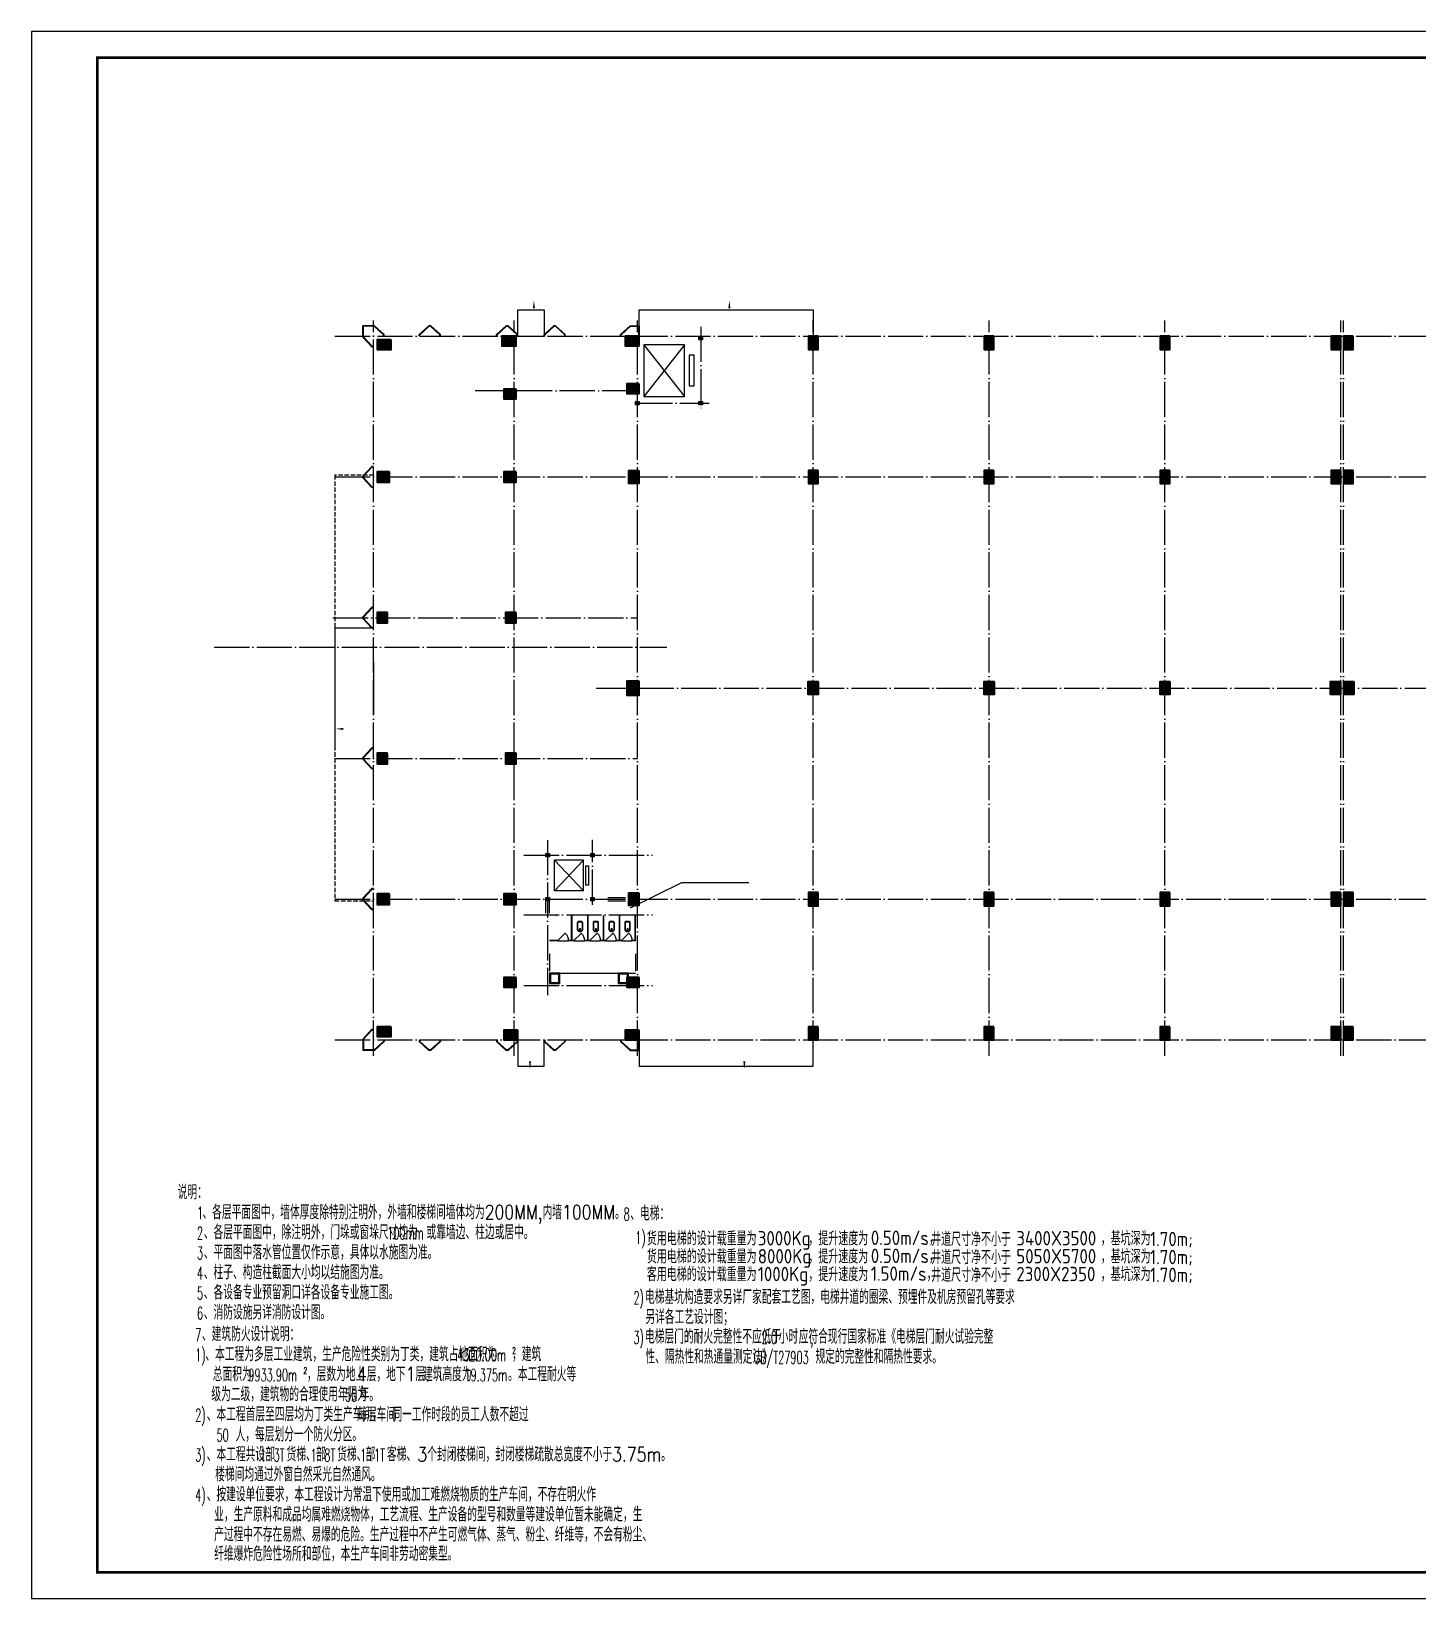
# Model space of a CAD drawing. Extents: x -1041549 to 749950, y -354245 to 17554.
# Drawn here: x -204831 to -126006, y -173636 to -84536 of the extents above; entities that cross this region are included whole.
import ezdxf

# ---------------------------------------------------------------- set-up
doc = ezdxf.new("R2010")
doc.units = 0
doc.header["$LTSCALE"] = 1000
doc.header["$MEASUREMENT"] = 0
doc.linetypes.add('DASH', pattern=[0.35, 0.25, -0.1])
doc.linetypes.add('DOTE', pattern=[2.42, 2, -0.2, 0.02, -0.2])
for name, color, linetype in [('DIM_SYMB', 3, 'Continuous'), ('DOTE', 1, 'Continuous'), ('EVTR', 2, 'Continuous'), ('K+T', 252, 'Continuous'), ('PUB_DIM', 3, 'Continuous'), ('PUB_TEXT', 7, 'Continuous'), ('PUB_TITLE', 4, 'Continuous'), ('STAIR', 2, 'Continuous'), ('填充', 8, 'Continuous')]:
    doc.layers.add(name, color=color, linetype=linetype)
doc.layers.add('砼柱', color=2, linetype='Continuous', lineweight=35)
doc.styles.add('_TCH_DIM', font='SIMPLEX', dxfattribs={"bigfont": 'GBCBIG'})
doc.styles.get("Standard").update_dxf_attribs({"font": 'gbenor.shx', "bigfont": 'gbcbig.shx'})

# ---------------------------------------------------------------- blocks, each defined once
blk = doc.blocks.new('A$C58C370F3')
at = {"layer": 'K+T'}
for points in [[(465, 138), (59, 138, 0.388189), (0, 88), (0, -88, 0.388189), (59, -138), (465, -138, 0.97895)], [(465, 118), (58, 118, 0.382017), (20, 86), (20, -86, 0.382017), (58, -118), (465, -118, 0.977255)]]:
    blk.add_lwpolyline(points, format="xyb", close=True, dxfattribs=at)
blk.add_circle((462, 0), 40, dxfattribs=at)
blk = doc.blocks.new('$DorLib2D$00000114')
at = {"color": 0}
blk.add_line((0.5, 0), (-0.21, 0.71), dxfattribs=at)
blk.add_arc((0.5, 0), 1, 135, 180, dxfattribs=at)
blk = doc.blocks.new('A$C03CD7C06')
at = {"layer": 'K+T'}
for p, q in [((-350, 1410), (-460, 1410)), ((-460, 1410), (-460, 0)), ((-440, 1390), (-350, 1390)), ((-440, 1390), (-440, 0)), ((-350, 1410), (250, 1410)), ((-350, 1390), (-350, 1410)), ((460, 1410), (250, 1410)), ((250, 1410), (250, 1390)), ((250, 1390), (440, 1390)), ((440, 1390), (440, 0)), ((460, 1410), (460, 0)), ((-440, 0), (-460, 0)), ((460, 0), (440, 0))]:
    blk.add_line(p, q, dxfattribs=at)
at = {"layer": 'K+T', "xscale": 600, "yscale": 600, "zscale": -600, "rotation": 180}
blk.add_blockref('$DorLib2D$00000114', (-50, 1400), dxfattribs=at)
at = {"layer": 'K+T', "rotation": 90}
blk.add_blockref('A$C58C370F3', (0, 310), dxfattribs=at)
blk = doc.blocks.new('A$Ca885ad99')
for points in [[(200, 2750), (200, 2550), (0, 2550), (0, 2750)], [(2700, 2750), (2700, 2550), (2500, 2550), (2500, 2750)], [(200, 200), (200, 0), (0, 0), (0, 200)], [(2700, 200), (2700, 0), (2500, 0), (2500, 200)]]:
    blk.add_lwpolyline(points, close=True)
for points in [[(200, 2750), (200, 2550), (0, 2750), (0, 2550)], [(2700, 2750), (2700, 2550), (2500, 2750), (2500, 2550)], [(200, 200), (200, 0), (0, 200), (0, 0)], [(2700, 200), (2700, 0), (2500, 200), (2500, 0)]]:
    blk.add_solid(points)
at = {"layer": 'EVTR'}
blk.add_line((575, 612), (575, 2262), dxfattribs=at)
blk.add_lwpolyline([(2325, 612), (2325, 2262), (575, 612), (2325, 612), (575, 2262), (2325, 2262)], dxfattribs=at)
blk.add_lwpolyline([(900, 475), (2000, 475), (2000, 337), (900, 337)], close=True, dxfattribs=at)
blk = doc.blocks.new('A$C013c3c15')
at = {"color": 2}
for p, q in [((0, 600), (0, 500)), ((550, 0), (0, 500)), ((30, 600), (30, 513)), ((562, 30), (30, 513)), ((650, 0), (550, 0)), ((638, 30), (562, 30)), ((638, 30), (1170, 513)), ((650, 0), (1200, 500)), ((1170, 600), (1170, 513)), ((1200, 600), (1200, 500))]:
    blk.add_line(p, q, dxfattribs=at)
blk = doc.blocks.new('A$Cf4c09cbc')
at = {"color": 2}
for p, q in [((0, 650), (500, 1200)), ((30, 637), (512, 1170)), ((500, 1200), (600, 1200)), ((512, 1170), (600, 1170)), ((0, 650), (0, 0)), ((650, 0), (0, 0)), ((30, 637), (30, 30)), ((638, 30), (30, 30)), ((638, 30), (1170, 513)), ((650, 0), (1200, 500)), ((1170, 600), (1170, 513)), ((1200, 600), (1200, 500))]:
    blk.add_line(p, q, dxfattribs=at)
blk = doc.blocks.new('A$C7fd66507')
at = {"color": 2}
for points in [[(150, 600), (150, 500), (700, 0), (1200, 0), (1200, 600)], [(180, 600), (180, 513), (712, 30), (1170, 30), (1170, 600)], [(700, 0), (1200, 0), (1200, 600)]]:
    blk.add_lwpolyline(points, dxfattribs=at)
blk = doc.blocks.new('1fcol')
at = {"layer": '填充'}
h = blk.add_hatch(color=256, dxfattribs=at)
h.dxf.hatch_style = 1
h.paths.add_polyline_path([(-206443, -863263), (-207243, -863263), (-207243, -863813), (-206443, -863813)])
h = blk.add_hatch(color=256, dxfattribs=at)
h.dxf.hatch_style = 1
h.paths.add_polyline_path([(-199443, -863263), (-200243, -863263), (-200243, -863813), (-199443, -863813)])
h = blk.add_hatch(color=256, dxfattribs=at)
h.dxf.hatch_style = 1
h.paths.add_polyline_path([(-189268, -863263), (-189818, -863263), (-189818, -864013), (-189268, -864013)])
h = blk.add_hatch(color=256, dxfattribs=at)
h.dxf.hatch_style = 1
h.paths.add_polyline_path([(-179268, -863263), (-179818, -863263), (-179818, -864013), (-179268, -864013)])
h = blk.add_hatch(color=256, dxfattribs=at)
h.dxf.hatch_style = 1
h.paths.add_polyline_path([(-169268, -863263), (-169818, -863263), (-169818, -864013), (-169268, -864013)])
h = blk.add_hatch(color=256, dxfattribs=at)
h.dxf.hatch_style = 1
h.paths.add_polyline_path([(-159543, -863263), (-160093, -863263), (-160093, -864013), (-159543, -864013)])
h = blk.add_hatch(color=256, dxfattribs=at)
h.dxf.hatch_style = 1
h.paths.add_polyline_path([(-158843, -863263), (-159393, -863263), (-159393, -864013), (-158843, -864013)])
h = blk.add_hatch(color=256, dxfattribs=at)
h.dxf.hatch_style = 1
h.paths.add_polyline_path([(-149118, -863263), (-149668, -863263), (-149668, -864013), (-149118, -864013)])
h = blk.add_hatch(color=256, dxfattribs=at)
h.dxf.hatch_style = 1
h.paths.add_polyline_path([(-139118, -863263), (-139668, -863263), (-139668, -864013), (-139118, -864013)])
h = blk.add_hatch(color=256, dxfattribs=at)
h.dxf.hatch_style = 1
h.paths.add_polyline_path([(-129118, -863263), (-129668, -863263), (-129668, -864013), (-129118, -864013)])
h = blk.add_hatch(color=256, dxfattribs=at)
h.dxf.hatch_style = 1
h.paths.add_polyline_path([(-119118, -863263), (-119668, -863263), (-119668, -864013), (-119118, -864013)])
h = blk.add_hatch(color=256, dxfattribs=at)
h.dxf.hatch_style = 1
h.paths.add_polyline_path([(-111793, -863263), (-112343, -863263), (-112343, -864013), (-111793, -864013)])
h = blk.add_hatch(color=256, dxfattribs=at)
h.dxf.hatch_style = 1
h.paths.add_polyline_path([(-106543, -863263), (-107043, -863263), (-107043, -863863), (-106543, -863863)])
h = blk.add_hatch(color=256, dxfattribs=at)
h.dxf.hatch_style = 1
h.paths.add_polyline_path([(-213543, -863463), (-214343, -863463), (-214343, -864013), (-213543, -864013)])
h = blk.add_hatch(color=256, dxfattribs=at)
h.dxf.hatch_style = 1
h.paths.add_polyline_path([(-199443, -865963), (-200143, -865963), (-200143, -866513), (-199443, -866513)])
h = blk.add_hatch(color=256, dxfattribs=at)
h.dxf.hatch_style = 1
h.paths.add_polyline_path([(-206443, -866263), (-207143, -866263), (-207143, -866813), (-206443, -866813)])
h = blk.add_hatch(color=256, dxfattribs=at)
h.dxf.hatch_style = 1
h.paths.add_polyline_path([(-213643, -870963), (-214343, -870963), (-214343, -871563), (-213643, -871563)])
h = blk.add_hatch(color=256, dxfattribs=at)
h.dxf.hatch_style = 1
h.paths.add_polyline_path([(-206443, -870963), (-207143, -870963), (-207143, -871563), (-206443, -871563)])
h = blk.add_hatch(color=256, dxfattribs=at)
h.dxf.hatch_style = 1
h.paths.add_polyline_path([(-199443, -870913), (-200043, -870913), (-200043, -871613), (-199443, -871613)])
h = blk.add_hatch(color=256, dxfattribs=at)
h.dxf.hatch_style = 1
h.paths.add_polyline_path([(-189268, -870888), (-189818, -870888), (-189818, -871638), (-189268, -871638)])
h = blk.add_hatch(color=256, dxfattribs=at)
h.dxf.hatch_style = 1
h.paths.add_polyline_path([(-179268, -870888), (-179818, -870888), (-179818, -871638), (-179268, -871638)])
h = blk.add_hatch(color=256, dxfattribs=at)
h.dxf.hatch_style = 1
h.paths.add_polyline_path([(-169268, -870888), (-169818, -870888), (-169818, -871638), (-169268, -871638)])
h = blk.add_hatch(color=256, dxfattribs=at)
h.dxf.hatch_style = 1
h.paths.add_polyline_path([(-159543, -870888), (-160093, -870888), (-160093, -871638), (-159543, -871638)])
h = blk.add_hatch(color=256, dxfattribs=at)
h.dxf.hatch_style = 1
h.paths.add_polyline_path([(-158843, -870888), (-159393, -870888), (-159393, -871638), (-158843, -871638)])
h = blk.add_hatch(color=256, dxfattribs=at)
h.dxf.hatch_style = 1
h.paths.add_polyline_path([(-149118, -870888), (-149668, -870888), (-149668, -871638), (-149118, -871638)])
h = blk.add_hatch(color=256, dxfattribs=at)
h.dxf.hatch_style = 1
h.paths.add_polyline_path([(-139118, -870888), (-139668, -870888), (-139668, -871638), (-139118, -871638)])
h = blk.add_hatch(color=256, dxfattribs=at)
h.dxf.hatch_style = 1
h.paths.add_polyline_path([(-129118, -870888), (-129668, -870888), (-129668, -871638), (-129118, -871638)])
h = blk.add_hatch(color=256, dxfattribs=at)
h.dxf.hatch_style = 1
h.paths.add_polyline_path([(-119118, -870888), (-119668, -870888), (-119668, -871638), (-119118, -871638)])
h = blk.add_hatch(color=256, dxfattribs=at)
h.dxf.hatch_style = 1
h.paths.add_polyline_path([(-111793, -870888), (-112343, -870888), (-112343, -871638), (-111793, -871638)])
h = blk.add_hatch(color=256, dxfattribs=at)
h.dxf.hatch_style = 1
h.paths.add_polyline_path([(-106543, -870963), (-107043, -870963), (-107043, -871563), (-106543, -871563)])
h = blk.add_hatch(color=256, dxfattribs=at)
h.dxf.hatch_style = 1
h.paths.add_polyline_path([(-213743, -878963), (-214343, -878963), (-214343, -879563), (-213743, -879563)])
h = blk.add_hatch(color=256, dxfattribs=at)
h.dxf.hatch_style = 1
h.paths.add_polyline_path([(-206443, -878963), (-207043, -878963), (-207043, -879563), (-206443, -879563)])
h = blk.add_hatch(color=256, dxfattribs=at)
h.dxf.hatch_style = 1
h.paths.add_polyline_path([(-199443, -882863), (-200143, -882863), (-200143, -883663), (-199443, -883663)])
h = blk.add_hatch(color=256, dxfattribs=at)
h.dxf.hatch_style = 1
h.paths.add_polyline_path([(-189243, -882913), (-189843, -882913), (-189843, -883613), (-189243, -883613)])
h = blk.add_hatch(color=256, dxfattribs=at)
h.dxf.hatch_style = 1
h.paths.add_polyline_path([(-179243, -882913), (-179843, -882913), (-179843, -883613), (-179243, -883613)])
h = blk.add_hatch(color=256, dxfattribs=at)
h.dxf.hatch_style = 1
h.paths.add_polyline_path([(-169243, -882913), (-169843, -882913), (-169843, -883613), (-169243, -883613)])
h = blk.add_hatch(color=256, dxfattribs=at)
h.dxf.hatch_style = 1
h.paths.add_polyline_path([(-159543, -882913), (-160143, -882913), (-160143, -883613), (-159543, -883613)])
h = blk.add_hatch(color=256, dxfattribs=at)
h.dxf.hatch_style = 1
h.paths.add_polyline_path([(-158793, -882913), (-159393, -882913), (-159393, -883613), (-158793, -883613)])
h = blk.add_hatch(color=256, dxfattribs=at)
h.dxf.hatch_style = 1
h.paths.add_polyline_path([(-149093, -882913), (-149693, -882913), (-149693, -883613), (-149093, -883613)])
h = blk.add_hatch(color=256, dxfattribs=at)
h.dxf.hatch_style = 1
h.paths.add_polyline_path([(-139093, -882913), (-139693, -882913), (-139693, -883613), (-139093, -883613)])
h = blk.add_hatch(color=256, dxfattribs=at)
h.dxf.hatch_style = 1
h.paths.add_polyline_path([(-129093, -882913), (-129693, -882913), (-129693, -883613), (-129093, -883613)])
h = blk.add_hatch(color=256, dxfattribs=at)
h.dxf.hatch_style = 1
h.paths.add_polyline_path([(-119093, -882913), (-119693, -882913), (-119693, -883613), (-119093, -883613)])
h = blk.add_hatch(color=256, dxfattribs=at)
h.dxf.hatch_style = 1
h.paths.add_polyline_path([(-111793, -882888), (-112343, -882888), (-112343, -883638), (-111793, -883638)])
h = blk.add_hatch(color=256, dxfattribs=at)
h.dxf.hatch_style = 1
h.paths.add_polyline_path([(-106543, -882963), (-107043, -882963), (-107043, -883563), (-106543, -883563)])
h = blk.add_hatch(color=256, dxfattribs=at)
h.dxf.hatch_style = 1
h.paths.add_polyline_path([(-213743, -886963), (-214343, -886963), (-214343, -887563), (-213743, -887563)])
h = blk.add_hatch(color=256, dxfattribs=at)
h.dxf.hatch_style = 1
h.paths.add_polyline_path([(-206443, -886963), (-207043, -886963), (-207043, -887563), (-206443, -887563)])
h = blk.add_hatch(color=256, dxfattribs=at)
h.dxf.hatch_style = 1
h.paths.add_polyline_path([(-213643, -894963), (-214343, -894963), (-214343, -895563), (-213643, -895563)])
h = blk.add_hatch(color=256, dxfattribs=at)
h.dxf.hatch_style = 1
h.paths.add_polyline_path([(-206443, -894963), (-207143, -894963), (-207143, -895563), (-206443, -895563)])
h = blk.add_hatch(color=256, dxfattribs=at)
h.dxf.hatch_style = 1
h.paths.add_polyline_path([(-199443, -894913), (-200043, -894913), (-200043, -895613), (-199443, -895613)])
h = blk.add_hatch(color=256, dxfattribs=at)
h.dxf.hatch_style = 1
h.paths.add_polyline_path([(-189268, -894888), (-189818, -894888), (-189818, -895638), (-189268, -895638)])
h = blk.add_hatch(color=256, dxfattribs=at)
h.dxf.hatch_style = 1
h.paths.add_polyline_path([(-179268, -894888), (-179818, -894888), (-179818, -895638), (-179268, -895638)])
h = blk.add_hatch(color=256, dxfattribs=at)
h.dxf.hatch_style = 1
h.paths.add_polyline_path([(-169268, -894888), (-169818, -894888), (-169818, -895638), (-169268, -895638)])
h = blk.add_hatch(color=256, dxfattribs=at)
h.dxf.hatch_style = 1
h.paths.add_polyline_path([(-159543, -894888), (-160093, -894888), (-160093, -895638), (-159543, -895638)])
h = blk.add_hatch(color=256, dxfattribs=at)
h.dxf.hatch_style = 1
h.paths.add_polyline_path([(-158843, -894888), (-159393, -894888), (-159393, -895638), (-158843, -895638)])
h = blk.add_hatch(color=256, dxfattribs=at)
h.dxf.hatch_style = 1
h.paths.add_polyline_path([(-149118, -894888), (-149668, -894888), (-149668, -895638), (-149118, -895638)])
h = blk.add_hatch(color=256, dxfattribs=at)
h.dxf.hatch_style = 1
h.paths.add_polyline_path([(-139118, -894888), (-139668, -894888), (-139668, -895638), (-139118, -895638)])
h = blk.add_hatch(color=256, dxfattribs=at)
h.dxf.hatch_style = 1
h.paths.add_polyline_path([(-129118, -894888), (-129668, -894888), (-129668, -895638), (-129118, -895638)])
h = blk.add_hatch(color=256, dxfattribs=at)
h.dxf.hatch_style = 1
h.paths.add_polyline_path([(-119118, -894888), (-119668, -894888), (-119668, -895638), (-119118, -895638)])
h = blk.add_hatch(color=256, dxfattribs=at)
h.dxf.hatch_style = 1
h.paths.add_polyline_path([(-111793, -894888), (-112343, -894888), (-112343, -895638), (-111793, -895638)])
h = blk.add_hatch(color=256, dxfattribs=at)
h.dxf.hatch_style = 1
h.paths.add_polyline_path([(-109543, -895013), (-110043, -895013), (-110043, -895513), (-109543, -895513)])
h = blk.add_hatch(color=256, dxfattribs=at)
h.dxf.hatch_style = 1
h.paths.add_polyline_path([(-106543, -895013), (-107043, -895013), (-107043, -895513), (-106543, -895513)])
h = blk.add_hatch(color=256, dxfattribs=at)
h.dxf.hatch_style = 1
h.paths.add_polyline_path([(-206443, -899713), (-207143, -899713), (-207143, -900263), (-206443, -900263)])
h = blk.add_hatch(color=256, dxfattribs=at)
h.dxf.hatch_style = 1
h.paths.add_polyline_path([(-199443, -899713), (-200143, -899713), (-200143, -900263), (-199443, -900263)])
h = blk.add_hatch(color=256, dxfattribs=at)
h.dxf.hatch_style = 1
h.paths.add_polyline_path([(-213543, -902513), (-214343, -902513), (-214343, -903063), (-213543, -903063)])
h = blk.add_hatch(color=256, dxfattribs=at)
h.dxf.hatch_style = 1
h.paths.add_polyline_path([(-189268, -902513), (-189818, -902513), (-189818, -903263), (-189268, -903263)])
h = blk.add_hatch(color=256, dxfattribs=at)
h.dxf.hatch_style = 1
h.paths.add_polyline_path([(-179268, -902513), (-179818, -902513), (-179818, -903263), (-179268, -903263)])
h = blk.add_hatch(color=256, dxfattribs=at)
h.dxf.hatch_style = 1
h.paths.add_polyline_path([(-169268, -902513), (-169818, -902513), (-169818, -903263), (-169268, -903263)])
h = blk.add_hatch(color=256, dxfattribs=at)
h.dxf.hatch_style = 1
h.paths.add_polyline_path([(-159543, -902513), (-160093, -902513), (-160093, -903263), (-159543, -903263)])
h = blk.add_hatch(color=256, dxfattribs=at)
h.dxf.hatch_style = 1
h.paths.add_polyline_path([(-158843, -902513), (-159393, -902513), (-159393, -903263), (-158843, -903263)])
h = blk.add_hatch(color=256, dxfattribs=at)
h.dxf.hatch_style = 1
h.paths.add_polyline_path([(-149118, -902513), (-149668, -902513), (-149668, -903263), (-149118, -903263)])
h = blk.add_hatch(color=256, dxfattribs=at)
h.dxf.hatch_style = 1
h.paths.add_polyline_path([(-139118, -902513), (-139668, -902513), (-139668, -903263), (-139118, -903263)])
h = blk.add_hatch(color=256, dxfattribs=at)
h.dxf.hatch_style = 1
h.paths.add_polyline_path([(-129118, -902513), (-129668, -902513), (-129668, -903263), (-129118, -903263)])
h = blk.add_hatch(color=256, dxfattribs=at)
h.dxf.hatch_style = 1
h.paths.add_polyline_path([(-119118, -902513), (-119668, -902513), (-119668, -903263), (-119118, -903263)])
h = blk.add_hatch(color=256, dxfattribs=at)
h.dxf.hatch_style = 1
h.paths.add_polyline_path([(-111793, -902513), (-112343, -902513), (-112343, -903263), (-111793, -903263)])
h = blk.add_hatch(color=256, dxfattribs=at)
h.dxf.hatch_style = 1
h.paths.add_polyline_path([(-206343, -902713), (-207143, -902713), (-207143, -903263), (-206343, -903263)])
h = blk.add_hatch(color=256, dxfattribs=at)
h.dxf.hatch_style = 1
h.paths.add_polyline_path([(-199443, -902713), (-200243, -902713), (-200243, -903263), (-199443, -903263)])
h = blk.add_hatch(color=256, dxfattribs=at)
h.dxf.hatch_style = 1
h.paths.add_polyline_path([(-109541, -902763), (-110041, -902763), (-110041, -903263), (-109541, -903263)])
h = blk.add_hatch(color=256, dxfattribs=at)
h.dxf.hatch_style = 1
h.paths.add_polyline_path([(-106543, -902763), (-107043, -902763), (-107043, -903263), (-106543, -903263)])
at = {"layer": '砼柱', "lineweight": 35}
for points in [[(-206443, -863263), (-207243, -863263), (-207243, -863813), (-206443, -863813)], [(-199443, -863263), (-200243, -863263), (-200243, -863813), (-199443, -863813)], [(-189268, -863263), (-189818, -863263), (-189818, -864013), (-189268, -864013)], [(-179268, -863263), (-179818, -863263), (-179818, -864013), (-179268, -864013)], [(-169268, -863263), (-169818, -863263), (-169818, -864013), (-169268, -864013)], [(-159543, -863263), (-160093, -863263), (-160093, -864013), (-159543, -864013)], [(-158843, -863263), (-159393, -863263), (-159393, -864013), (-158843, -864013)], [(-149118, -863263), (-149668, -863263), (-149668, -864013), (-149118, -864013)], [(-139118, -863263), (-139668, -863263), (-139668, -864013), (-139118, -864013)], [(-129118, -863263), (-129668, -863263), (-129668, -864013), (-129118, -864013)], [(-119118, -863263), (-119668, -863263), (-119668, -864013), (-119118, -864013)], [(-111793, -863263), (-112343, -863263), (-112343, -864013), (-111793, -864013)], [(-106543, -863263), (-107043, -863263), (-107043, -863863), (-106543, -863863)], [(-213543, -863463), (-214343, -863463), (-214343, -864013), (-213543, -864013)], [(-199443, -865963), (-200143, -865963), (-200143, -866513), (-199443, -866513)], [(-206443, -866263), (-207143, -866263), (-207143, -866813), (-206443, -866813)], [(-213643, -870963), (-214343, -870963), (-214343, -871563), (-213643, -871563)], [(-206443, -870963), (-207143, -870963), (-207143, -871563), (-206443, -871563)], [(-199443, -870913), (-200043, -870913), (-200043, -871613), (-199443, -871613)], [(-189268, -870888), (-189818, -870888), (-189818, -871638), (-189268, -871638)], [(-179268, -870888), (-179818, -870888), (-179818, -871638), (-179268, -871638)], [(-169268, -870888), (-169818, -870888), (-169818, -871638), (-169268, -871638)], [(-159543, -870888), (-160093, -870888), (-160093, -871638), (-159543, -871638)], [(-158843, -870888), (-159393, -870888), (-159393, -871638), (-158843, -871638)], [(-149118, -870888), (-149668, -870888), (-149668, -871638), (-149118, -871638)], [(-139118, -870888), (-139668, -870888), (-139668, -871638), (-139118, -871638)], [(-129118, -870888), (-129668, -870888), (-129668, -871638), (-129118, -871638)], [(-119118, -870888), (-119668, -870888), (-119668, -871638), (-119118, -871638)], [(-111793, -870888), (-112343, -870888), (-112343, -871638), (-111793, -871638)], [(-106543, -870963), (-107043, -870963), (-107043, -871563), (-106543, -871563)], [(-213743, -878963), (-214343, -878963), (-214343, -879563), (-213743, -879563)], [(-206443, -878963), (-207043, -878963), (-207043, -879563), (-206443, -879563)], [(-199443, -882863), (-200143, -882863), (-200143, -883663), (-199443, -883663)], [(-189243, -882913), (-189843, -882913), (-189843, -883613), (-189243, -883613)], [(-179243, -882913), (-179843, -882913), (-179843, -883613), (-179243, -883613)], [(-169243, -882913), (-169843, -882913), (-169843, -883613), (-169243, -883613)], [(-159543, -882913), (-160143, -882913), (-160143, -883613), (-159543, -883613)], [(-158793, -882913), (-159393, -882913), (-159393, -883613), (-158793, -883613)], [(-149093, -882913), (-149693, -882913), (-149693, -883613), (-149093, -883613)], [(-139093, -882913), (-139693, -882913), (-139693, -883613), (-139093, -883613)], [(-129093, -882913), (-129693, -882913), (-129693, -883613), (-129093, -883613)], [(-119093, -882913), (-119693, -882913), (-119693, -883613), (-119093, -883613)], [(-111793, -882888), (-112343, -882888), (-112343, -883638), (-111793, -883638)], [(-106543, -882963), (-107043, -882963), (-107043, -883563), (-106543, -883563)], [(-213743, -886963), (-214343, -886963), (-214343, -887563), (-213743, -887563)], [(-206443, -886963), (-207043, -886963), (-207043, -887563), (-206443, -887563)], [(-213643, -894963), (-214343, -894963), (-214343, -895563), (-213643, -895563)], [(-206443, -894963), (-207143, -894963), (-207143, -895563), (-206443, -895563)], [(-199443, -894913), (-200043, -894913), (-200043, -895613), (-199443, -895613)], [(-189268, -894888), (-189818, -894888), (-189818, -895638), (-189268, -895638)], [(-179268, -894888), (-179818, -894888), (-179818, -895638), (-179268, -895638)], [(-169268, -894888), (-169818, -894888), (-169818, -895638), (-169268, -895638)], [(-159543, -894888), (-160093, -894888), (-160093, -895638), (-159543, -895638)], [(-158843, -894888), (-159393, -894888), (-159393, -895638), (-158843, -895638)], [(-149118, -894888), (-149668, -894888), (-149668, -895638), (-149118, -895638)], [(-139118, -894888), (-139668, -894888), (-139668, -895638), (-139118, -895638)], [(-129118, -894888), (-129668, -894888), (-129668, -895638), (-129118, -895638)], [(-119118, -894888), (-119668, -894888), (-119668, -895638), (-119118, -895638)], [(-111793, -894888), (-112343, -894888), (-112343, -895638), (-111793, -895638)], [(-109543, -895013), (-110043, -895013), (-110043, -895513), (-109543, -895513)], [(-106543, -895013), (-107043, -895013), (-107043, -895513), (-106543, -895513)], [(-206443, -899713), (-207143, -899713), (-207143, -900263), (-206443, -900263)], [(-199443, -899713), (-200143, -899713), (-200143, -900263), (-199443, -900263)], [(-213543, -902513), (-214343, -902513), (-214343, -903063), (-213543, -903063)], [(-189268, -902513), (-189818, -902513), (-189818, -903263), (-189268, -903263)], [(-179268, -902513), (-179818, -902513), (-179818, -903263), (-179268, -903263)], [(-169268, -902513), (-169818, -902513), (-169818, -903263), (-169268, -903263)], [(-159543, -902513), (-160093, -902513), (-160093, -903263), (-159543, -903263)], [(-158843, -902513), (-159393, -902513), (-159393, -903263), (-158843, -903263)], [(-149118, -902513), (-149668, -902513), (-149668, -903263), (-149118, -903263)], [(-139118, -902513), (-139668, -902513), (-139668, -903263), (-139118, -903263)], [(-129118, -902513), (-129668, -902513), (-129668, -903263), (-129118, -903263)], [(-119118, -902513), (-119668, -902513), (-119668, -903263), (-119118, -903263)], [(-111793, -902513), (-112343, -902513), (-112343, -903263), (-111793, -903263)], [(-206343, -902713), (-207143, -902713), (-207143, -903263), (-206343, -903263)], [(-199443, -902713), (-200243, -902713), (-200243, -903263), (-199443, -903263)], [(-109541, -902763), (-110041, -902763), (-110041, -903263), (-109541, -903263)], [(-106543, -902763), (-107043, -902763), (-107043, -903263), (-106543, -903263)]]:
    blk.add_lwpolyline(points, close=True, dxfattribs=at)
blk = doc.blocks.new('A$C1547b172')
blk.add_blockref('1fcol', (218474, 866384))

msp = doc.modelspace()

# ---------------------------------------------------------------- linework, layer by layer
at = {"color": 3}
for p, q in [((-177172.9, -101869.9), (-175672.9, -101869.9)), ((-185372.9, -120369.9), (-185372.9, -123369.9)), ((-175372.9, -136969.9), (-175372.9, -137969.9)), ((-170472.9, -136969.9), (-170472.9, -137969.9))]:
    msp.add_line(p, q, dxfattribs=at)
for p, q in [((-187572.9, -118469.9), (-187572.9, -125269.9)), ((-185472.9, -118469.9), (-187572.9, -118469.9)), ((-175572.9, -134669.9), (-175572.9, -133969.9)), ((-175372.9, -134669.9), (-175372.9, -133969.9)), ((-172047.9, -133769.9), (-171047.9, -133769.9)), ((-172047.9, -133969.9), (-171047.9, -133969.9))]:
    msp.add_line(p, q)
for points in [[(-177172.9, -101869.9), (-177172.9, -100369.9), (-175672.9, -100369.9), (-175672.9, -101869.9)], [(-170272.9, -101869.9), (-170272.9, -100369.9), (-160372.9, -100369.9), (-160372.9, -101869.9)], [(-177172.9, -141869.9), (-177172.9, -143369.9), (-175672.9, -143369.9), (-175672.9, -141869.9)], [(-170272.9, -141869.9), (-170272.9, -143369.9), (-160372.9, -143369.9), (-160372.9, -141869.9)]]:
    msp.add_lwpolyline(points)
for points in [[(-178072.9, -102419.9), (-177272.9, -102419.9), (-177272.9, -101869.9), (-178072.9, -101869.9)], [(-171072.9, -102419.9), (-170272.9, -102419.9), (-170272.9, -101869.9), (-171072.9, -101869.9)], [(-166872.9, -101869.9), (-166672.9, -101869.9), (-166672.9, -102069.9), (-166872.9, -102069.9)], [(-177972.9, -104869.9), (-177272.9, -104869.9), (-177272.9, -105419.9), (-177972.9, -105419.9)], [(-170972.9, -104569.9), (-170272.9, -104569.9), (-170272.9, -105119.9), (-170972.9, -105119.9)], [(-170472.9, -105569.9), (-170272.9, -105569.9), (-170272.9, -105769.9), (-170472.9, -105769.9)], [(-166872.9, -105569.9), (-166672.9, -105569.9), (-166672.9, -105769.9), (-166872.9, -105769.9)]]:
    msp.add_lwpolyline(points, close=True)
for points in [[(-166872.9, -101869.9), (-166672.9, -101869.9), (-166872.9, -102069.9), (-166672.9, -102069.9)], [(-170472.9, -105569.9), (-170272.9, -105569.9), (-170472.9, -105769.9), (-170272.9, -105769.9)], [(-166872.9, -105569.9), (-166672.9, -105569.9), (-166872.9, -105769.9), (-166672.9, -105769.9)]]:
    msp.add_solid(points)
at = {"layer": 'DIM_SYMB'}
for points in [[(-176254.1, -101953.9, 0, 0, 0), (-176254.1, -99831, 0, 120, 0), (-176254.1, -100281, 0, 0, 0)], [(-165141.6, -101953.9, 0, 0, 0), (-165141.6, -99831, 0, 120, 0), (-165141.6, -100281, 0, 0, 0)], [(-185409.9, -124192.4, 0, 0, 0), (-187532.8, -124192.4, 0, 120, 0), (-187082.8, -124192.4, 0, 0, 0)], [(-176475.6, -141409, 0, 0, 0), (-176475.6, -143531.9, 0, 120, 0), (-176475.6, -143081.9, 0, 0, 0)], [(-164288.9, -141409, 0, 0, 0), (-164288.9, -143531.9, 0, 120, 0), (-164288.9, -143081.9, 0, 0, 0)]]:
    msp.add_lwpolyline(points, format="xyseb", dxfattribs=at)
at = {"layer": 'DOTE', "linetype": 'DOTE'}
for p, q in [((-185372.9, -142769.9), (-185372.9, -100969.9)), ((-177372.9, -142769.9), (-177372.9, -100969.9)), ((-170372.9, -142769.9), (-170372.9, -100969.9)), ((-166772.9, -101324.8), (-166772.9, -106148.6)), ((-160372.9, -142769.9), (-160372.9, -100969.9)), ((-150372.9, -142769.9), (-150372.9, -100969.9)), ((-140372.9, -142769.9), (-140372.9, -100969.9)), ((-130372.9, -142769.9), (-130372.9, -100969.9)), ((-130222.9, -142769.9), (-130222.9, -100969.9)), ((-187572.9, -101869.9), (-73372.9, -101869.9)), ((-170372.9, -104969.9), (-179596.5, -104969.9)), ((-170372.9, -105669.9), (-166281.6, -105669.9)), ((-187572.9, -109869.9), (-73372.9, -109869.9)), ((-187683.6, -117869.9), (-170372.9, -117869.9)), ((-172717.3, -121869.9), (-73372.9, -121869.9)), ((-187572.9, -125869.9), (-170372.9, -125869.9)), ((-175472.9, -130510.1), (-175472.9, -139336.8)), ((-172922.9, -134189.4), (-172922.9, -130490.5)), ((-176825.8, -131369.9), (-169515.2, -131369.9)), ((-187572.9, -133869.9), (-73372.9, -133869.9)), ((-176825.8, -134769.9), (-169515.2, -134769.9)), ((-176825.8, -138769.9), (-169515.2, -138769.9)), ((-187572.9, -141869.9), (-73372.9, -141869.9))]:
    msp.add_line(p, q, dxfattribs=at)
at = {"layer": 'DOTE', "color": 6, "linetype": 'DOTE'}
msp.add_line((-194434.8, -119547), (-168703.6, -119547), dxfattribs=at)
at = {"layer": 'EVTR'}
for p, q in [((-167697.9, -102349.9), (-169997.9, -102349.9)), ((-169997.9, -102349.9), (-169997.9, -105289.9)), ((-167697.9, -102349.9), (-169997.9, -105289.9)), ((-169997.9, -102349.9), (-167697.9, -105289.9)), ((-167697.9, -105289.9), (-167697.9, -102349.9)), ((-167147.9, -102944.9), (-167422.9, -102944.9)), ((-167422.9, -102944.9), (-167422.9, -104694.9)), ((-167147.9, -104694.9), (-167147.9, -102944.9)), ((-167422.9, -104694.9), (-167147.9, -104694.9)), ((-169997.9, -105289.9), (-167697.9, -105289.9))]:
    msp.add_line(p, q, dxfattribs=at)
at = {"layer": 'K+T'}
for p, q in [((-174992.9, -134819.9), (-175012.9, -134819.9)), ((-174112.9, -136209.9), (-174112.9, -134819.9)), ((-174092.9, -134819.9), (-174112.9, -134819.9)), ((-174092.9, -136229.9), (-174092.9, -134819.9)), ((-174902.9, -136229.9), (-175372.9, -136229.9)), ((-175352.9, -136209.9), (-174902.9, -136209.9)), ((-174902.9, -136209.9), (-174902.9, -136229.9)), ((-174902.9, -136229.9), (-174302.9, -136229.9)), ((-174302.9, -136229.9), (-174302.9, -136209.9)), ((-174302.9, -136209.9), (-174112.9, -136209.9)), ((-174092.9, -136229.9), (-174302.9, -136229.9)), ((-175372.9, -138069.9), (-170472.9, -138069.9))]:
    msp.add_line(p, q, dxfattribs=at)
for points in [[(-175372.9, -138069.9), (-175372.9, -138669.9), (-174772.9, -138669.9), (-174772.9, -138069.9), (-175372.9, -138069.9)], [(-171472.9, -138069.9), (-171472.9, -138669.9), (-170872.9, -138669.9), (-170872.9, -138069.9), (-171472.9, -138069.9)]]:
    msp.add_lwpolyline(points, dxfattribs=at)
for points in [[(-175312.9, -138129.9), (-175312.9, -138609.9), (-174832.9, -138609.9), (-174832.9, -138129.9)], [(-171412.9, -138129.9), (-171412.9, -138609.9), (-170932.9, -138609.9), (-170932.9, -138129.9)]]:
    msp.add_lwpolyline(points, close=True, dxfattribs=at)
at = {"layer": 'PUB_DIM'}
for p, q in [((-167869.2, -132949.6), (-170774.4, -134389.8)), ((-164042.5, -132949.6), (-167869.2, -132949.6))]:
    msp.add_line(p, q, dxfattribs=at)
at = {"layer": 'PUB_TITLE'}
msp.add_lwpolyline([(-204830.6, -173635.6), (-47180.6, -173635.6), (-47180.6, -84535.6), (-204830.6, -84535.6)], close=True, dxfattribs=at)
at = {"layer": 'PUB_TITLE', "const_width": 150}
msp.add_lwpolyline([(-201080.6, -172135.6), (-48680.6, -172135.6), (-48680.6, -86035.6), (-201080.6, -86035.6)], close=True, dxfattribs=at)
at = {"layer": 'STAIR', "linetype": 'DASH'}
msp.add_lwpolyline([(-185372.9, -109769.9), (-187572.9, -109769.9), (-187572.9, -133969.9), (-185372.9, -133969.9)], dxfattribs=at)

# ---------------------------------------------------------------- block references
at = {"xscale": -1, "rotation": 180}
for name, p in [('A$Cf4c09cbc', (-185972.9, -101269.9)), ('A$C013c3c15', (-182772.9, -101269.9)), ('A$C013c3c15', (-178372.9, -101269.9)), ('A$C013c3c15', (-175672.9, -101269.9)), ('A$C7fd66507', (-171472.9, -101269.9)), ('A$C03CD7C06', (-173632.9, -134819.9)), ('A$C03CD7C06', (-172732.9, -134819.9)), ('A$C03CD7C06', (-171832.9, -134819.9)), ('A$C03CD7C06', (-170932.9, -134819.9))]:
    msp.add_blockref(name, p, dxfattribs=at)
for name, p in [('A$C1547b172', (-189303.7, -104991.1)), ('A$Cf4c09cbc', (-185972.9, -142469.9)), ('A$C013c3c15', (-182772.9, -142469.9)), ('A$C013c3c15', (-178372.9, -142469.9)), ('A$C013c3c15', (-175672.9, -142469.9)), ('A$C7fd66507', (-171472.9, -142469.9))]:
    msp.add_blockref(name, p)
for name, p, rotation in [('A$C013c3c15', (-185972.9, -109269.9), 270), ('A$C013c3c15', (-185972.9, -117269.9), 270), ('A$C013c3c15', (-185972.9, -125269.9), 270), ('A$Ca885ad99', (-172822.9, -133969.9), 90), ('A$C013c3c15', (-185972.9, -133269.9), 270)]:
    msp.add_blockref(name, p, dxfattribs=dict(rotation=rotation))
at = {"layer": 'K+T', "xscale": -600, "yscale": 600, "zscale": -600}
msp.add_blockref('$DorLib2D$00000114', (-174602.9, -136219.9), dxfattribs=at)

# ---------------------------------------------------------------- texts
at = {"layer": 'PUB_TEXT', "style": '_TCH_DIM'}
for s, height, width, p in [('说明：', 813.83, 0.8, (-196510.7, -150932)), ('1', 717.2, 0.564706, (-195411.4, -152071)), ('、各层平面图中，墙体厚度除特别注明外，外墙和楼梯间墙体均为200MM,内墙100MM。', 813.83, 0.8, (-195102.8, -152071)), ('8', 717.2, 0.564706, (-171159.3, -152138.6)), ('、电梯：', 813.83, 0.8, (-170773.6, -152138.6)), ('、各层平面图中，除注明外，门垛或窗垛尺寸均为', 813.83, 0.8, (-195025.7, -153210.1)), ('或靠墙边、柱边或居中。', 813.83, 0.8, (-182362, -153210.1)), ('2', 717.2, 0.564706, (-195411.4, -153210.1)), ('100mm', 717.19, 0.564706, (-184599.1, -153210.1)), ('1)', 717.19, 0.564706, (-170494.2, -153467.1)), ('3', 717.2, 0.564706, (-195411.4, -154349.1)), ('、平面图中落水管位置仅作示意，具体以水施图为准。', 813.83, 0.8, (-195025.7, -154349.1)), ('4', 717.2, 0.564706, (-195411.4, -155488.2)), ('、柱子、构造柱截面大小均以结施图为准。', 813.83, 0.8, (-195025.7, -155488.2)), ('5', 717.2, 0.564706, (-195411.4, -156627.3)), ('、各设备专业预留洞口详各设备专业施工图。', 813.83, 0.8, (-195025.7, -156627.3)), ('2)', 717.19, 0.564706, (-170593.9, -156890.6)), ('电梯基坑构造要求另详厂家配套工艺图，电梯井道的圈梁、预埋件及机房预留孔等要求', 813.83, 0.8, (-169938.2, -156890.6)), ('6', 717.2, 0.564706, (-195411.4, -157766.3)), ('、消防设施另详消防设计图。', 813.83, 0.8, (-195025.7, -157766.3)), ('另详各工艺设计图；', 813.83, 0.8, (-169917.8, -158029.7)), ('7', 717.2, 0.564706, (-195515.4, -159001.9)), ('、建筑防火设计说明：', 813.83, 0.8, (-195129.7, -159001.9)), ('3)', 717.19, 0.564706, (-170593.9, -159144.4)), ('电梯层门的耐火完整性不应低于', 813.83, 0.8, (-169938.2, -159144.4)), ('2.0', 717.19, 0.564706, (-163303.1, -159144.4)), ('小时', 813.83, 0.8, (-162338.8, -159144.4)), ('应符合现行国家标准《电梯层门耐火试验完整', 813.83, 0.8, (-161198.1, -159144.4)), ('1)', 717.19, 0.564706, (-195515.4, -160141)), ('、本工程为多层工业建筑，生产危险性类别为丁类，建筑占地面积为', 813.83, 0.8, (-194936.8, -160141)), ('4320.00m', 717.19, 0.564706, (-180614.2, -160141)), ('2', 358.6, 0.564706, (-177491.1, -159719.1)), ('，建筑', 813.83, 0.8, (-177498, -160141)), ('性、隔热性和热通量测定法》', 813.83, 0.8, (-169917.8, -160283.5)), ('GB/T27903', 717.19, 0.564706, (-163756.7, -160283.5)), (',', 717.2, 0.564706, (-160539.1, -159144.4)), ('规定的完整性和隔热性要求。', 813.83, 0.8, (-160246.7, -160283.5)), ('建筑高度为', 813.83, 0.8, (-182558.4, -161280)), ('。本工程耐火等', 813.83, 0.8, (-177722.8, -161280)), ('总面积为', 813.83, 0.8, (-194510.8, -161280)), ('9933.90m', 717.19, 0.564706, (-192492.1, -161280)), ('2', 358.6, 0.564706, (-189359.9, -160858.2)), ('，层数为地上', 813.83, 0.8, (-189162.9, -161280)), ('4层，地下1层.', 813.83, 0.8, (-186319.3, -161280)), ('19.375m', 717.19, 0.564706, (-180201.3, -161280)), ('级为二级，建筑物的合理使用年限为', 813.83, 0.8, (-194594.3, -162419.1)), ('50', 717.19, 0.564706, (-186994, -162419.1)), ('年。', 813.83, 0.8, (-186168.5, -162419.1)), ('2)', 717.19, 0.564706, (-195515.4, -163558.2)), ('、本工程首层至四层均为丁类生产车间，', 813.83, 0.8, (-194859.7, -163558.2)), ('每层车间', 813.83, 0.8, (-186305.5, -163574.9)), ('同一工作时段的员工人数不超过', 813.83, 0.8, (-184302.2, -163570.7)), ('人，每层划分一个防火分区。', 813.83, 0.8, (-193221.3, -164697.2)), ('50', 717.19, 0.564706, (-194301.3, -164697.2)), ('3)', 717.19, 0.564706, (-195515.4, -165836.3)), ('、本工程共设', 813.83, 0.8, (-194859.7, -165836.3)), ('1', 717.2, 0.564706, (-191835.7, -165836.3)), ('部', 813.8, 0.8, (-191527.1, -165836.3)), ('3T', 717.19, 0.564706, (-191053.2, -165836.3)), ('货梯、', 813.83, 0.8, (-190320.3, -165836.3)), ('1', 717.2, 0.564706, (-188954.5, -165836.3)), ('部', 813.8, 0.8, (-188645.9, -165836.3)), ('8T', 717.19, 0.564706, (-188172, -165836.3)), ('货梯、', 813.83, 0.8, (-187439.1, -165836.3)), ('1', 717.2, 0.564706, (-186128, -165836.3)), ('部', 813.8, 0.8, (-185819.4, -165836.3)), ('1T', 717.19, 0.564706, (-185345.5, -165836.3)), ('客梯、', 813.83, 0.8, (-184612.6, -165836.3)), ('3个封闭楼梯间，封闭楼梯疏散总宽度不小于3.75m。', 813.83, 0.8, (-182882, -165836.3)), ('楼梯间均通过外窗自然采光自然通风。', 813.83, 0.8, (-194375.1, -166975.3)), ('4)', 717.19, 0.564706, (-195515.4, -168114.4)), ('、按建设单位要求，本工程设计为常温下使用或加工难燃烧物质的生产车间，不存在明火作', 813.83, 0.8, (-194859.7, -168114.4)), ('业，生产原料和成品均属难燃烧物体，工艺流程、生产设备的型号和数量等建设单位暂未能确定，生', 813.83, 0.8, (-194436.7, -169253.5)), ('产过程中不存在易燃、易爆的危险。生产过程中不产生可燃气体、蒸气、粉尘、纤维等，不会有粉尘、', 813.83, 0.8, (-194436.7, -170392.5)), ('纤维爆炸危险性场所和部位，本生产车间非劳动密集型。', 813.83, 0.8, (-194436.7, -171489.4))]:
    msp.add_text(s, height=height, dxfattribs=dict(at, width=width)).set_placement(p)
at = {"layer": 'PUB_TEXT'}
for s, height, p in [('货用电梯的设计载重量为', 787.787, (-169832.8, -153554.2)), ('3000Kg', 816.75, (-163524.8, -153554.2)), ('，提升速度为', 787.79, (-160650.1, -153554.2)), ('0.50m/s，', 816.75, (-157096.7, -153530.4)), ('井道尺寸净不小于', 787.79, (-153670.6, -153594.1)), ('3400X3500', 816.75, (-148823.6, -153552.7)), ('，基坑深为', 787.79, (-144026.3, -153552.7)), ('1.70m;', 816.75, (-141222.6, -153599.4)), ('货用电梯的设计载重量为', 787.787, (-169832.8, -154579.5)), ('8000Kg', 816.75, (-163524.8, -154579.5)), ('，提升速度为', 787.79, (-160650.1, -154579.5)), ('0.50m/s，', 816.75, (-157096.7, -154555.7)), ('井道尺寸净不小于', 787.79, (-153670.6, -154619.4)), ('5050X5700', 816.75, (-148823.6, -154578)), ('，基坑深为', 787.79, (-144026.3, -154578)), ('1.70m;', 816.75, (-141222.6, -154624.7)), ('客用电梯的设计载重量为', 787.787, (-169832.8, -155590.9)), ('1000Kg', 816.75, (-163524.8, -155590.9)), ('，提升速度为', 787.79, (-160650.1, -155590.9)), ('1.50m/s，', 816.75, (-157096.7, -155567.1)), ('井道尺寸净不小于', 787.79, (-153670.6, -155630.8)), ('2300X2350', 816.75, (-148823.6, -155589.4)), ('，基坑深为', 787.79, (-144026.3, -155589.4)), ('1.70m;', 816.75, (-141222.6, -155636.1))]:
    msp.add_text(s, height=height, dxfattribs=at).set_placement(p)

doc.saveas('drawing.dxf')
